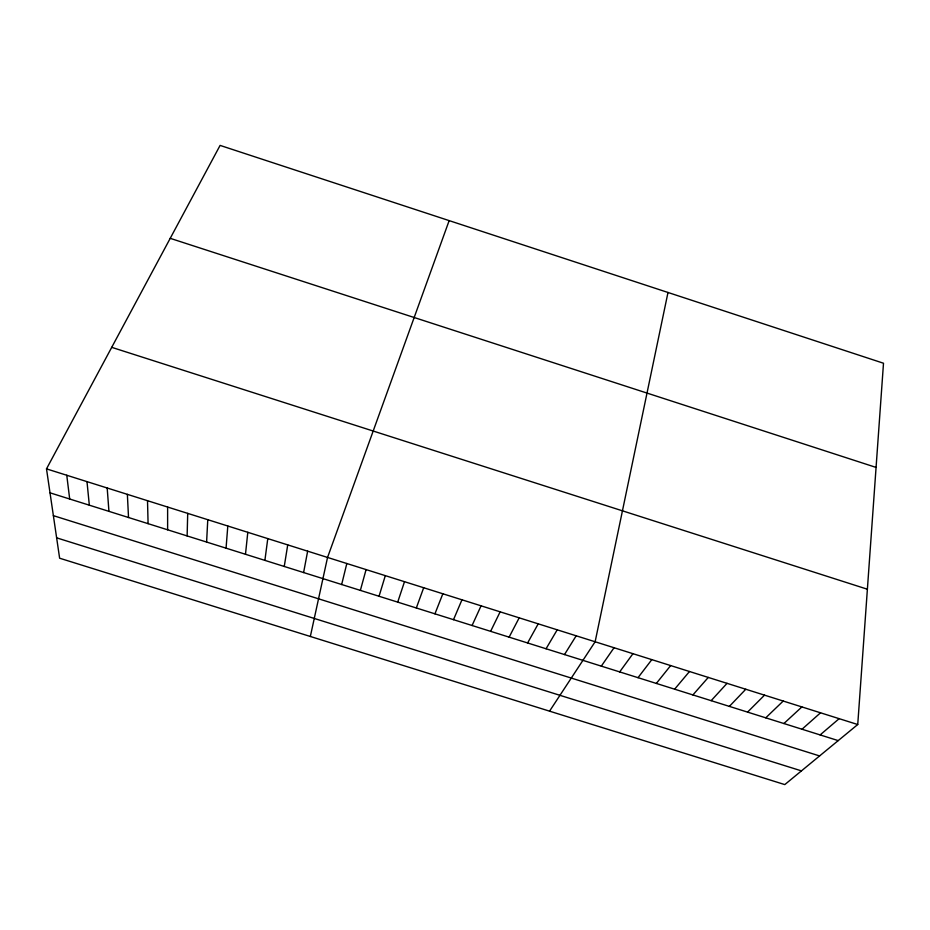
<?xml version="1.0" encoding="UTF-8"?>
<svg xmlns="http://www.w3.org/2000/svg" width="930" height="930" viewBox="0 0 930 930"><rect width="100%" height="100%" fill="white"/><g stroke="black" fill="none" stroke-linecap="round" stroke-linejoin="round"><path stroke-width="1.4" d="M167.621 529.798L167.621 507.036M187.128 535.936L187.709 513.372M206.6 542.062L207.774 519.696M857.739 724.528L883.5 363.235L220.096 145.406L46.5 468.871L59.625 558.209L784.781 784.595L857.739 724.528L46.5 468.871M226.06 548.177L227.804 526.008M245.485 554.28L247.799 532.309M264.887 560.383L267.782 538.598M284.255 566.463L287.73 544.887M303.61 572.555L307.644 551.165M667.996 292.473L595.13 641.77L549.549 711.159M310.341 636.48L327.546 557.442L449.155 220.619M341.659 584.517L346.82 563.51M360.363 590.387L366.083 569.579M379.045 596.269L385.311 575.647M397.703 602.129L404.504 581.692M416.326 607.988L423.685 587.737M434.938 613.835L442.843 593.77M453.515 619.671L461.966 599.804M472.08 625.506L481.066 605.825M490.61 631.342L500.142 611.835M509.117 637.155L519.184 617.834M527.601 642.967L538.214 623.832M546.061 648.768L557.21 629.819M564.498 654.569L576.182 635.794M601.303 666.136L614.044 647.733M619.671 671.913L632.946 653.685M638.015 677.679L651.814 659.637M656.336 683.434L670.658 665.578M674.622 689.188L689.479 671.507M692.897 694.931L708.276 677.424M711.148 700.662L727.051 683.341M729.364 706.393L745.79 689.246M747.569 712.113L764.518 695.152M765.739 717.832L783.211 701.046M783.897 723.528L801.881 706.928M802.02 729.236L820.527 712.798M820.132 734.921L839.151 718.669M53.37 515.65L819.586 755.939M56.637 537.842L801.439 770.877M50.022 492.83L838.209 740.606M111.716 347.343L867.388 589.225M170.225 238.336L876.072 467.418M66.762 475.253L69.692 499.015M86.99 481.624L89.327 505.188M107.183 487.994L108.938 511.361M127.364 494.353L128.526 517.51M147.51 500.7L148.091 523.66"/></g></svg>
